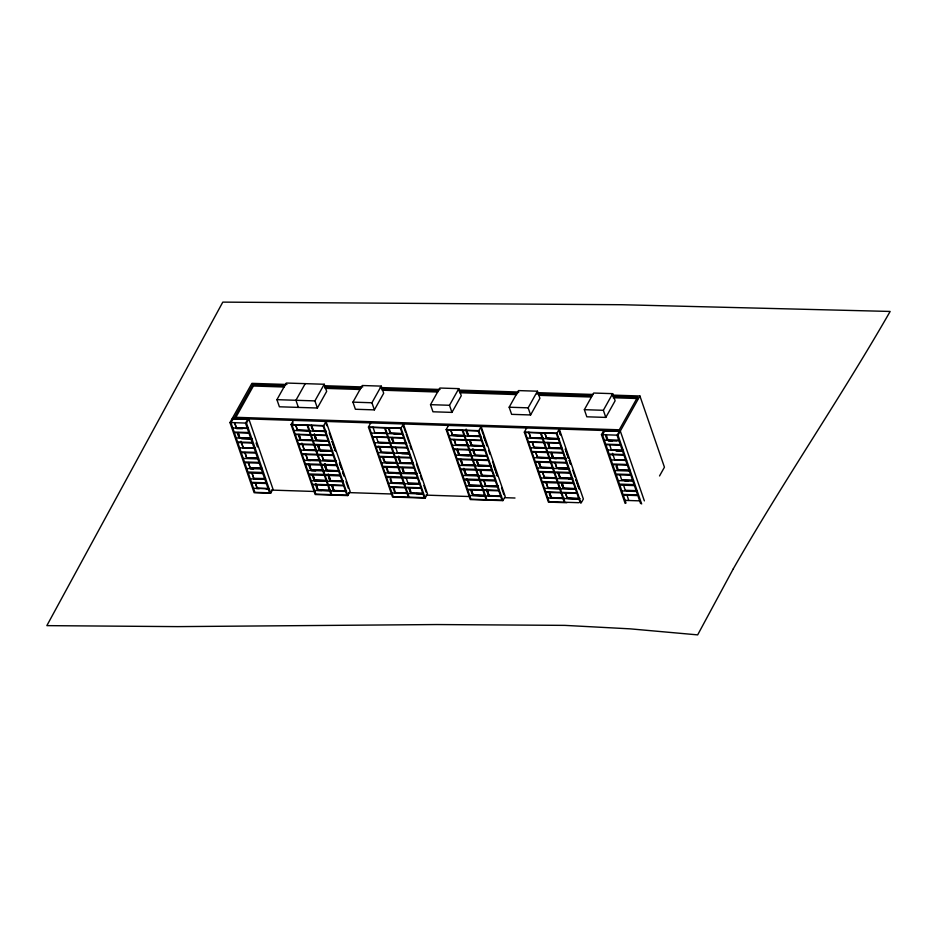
<?xml version="1.0" encoding="UTF-8"?>
<svg xmlns="http://www.w3.org/2000/svg" width="937" height="937" viewBox="0 0 937 937"><rect width="100%" height="100%" fill="white"/><g stroke="black" fill="none" stroke-linecap="round" stroke-linejoin="round"><path stroke-width="1.41" d="M270.652 493.237L246.49 423.091L248.82 418.933L272.972 489.079L270.652 493.237L254.114 492.698L229.963 422.552L251.901 383.35L286.909 384.486M285.071 385.634L252.896 384.592L234.613 417.27L619.31 429.79L637.593 397.124L612.728 396.304M235.808 417.433L253.388 386.009L252.896 384.592M234.672 422.587L236.417 428.068L234.59 422.728M236.616 428.631L242.531 428.677M238.08 432.484L239.825 437.966L237.998 432.636M254.911 448.273L243.257 447.898L241.5 442.416M276.93 399.666L286.242 383.034L324.225 384.264L326.673 391.385L317.374 408.017L279.39 406.787L276.93 399.666L314.914 400.895L324.225 384.264M258.366 458.322L246.712 457.935L244.955 452.454M261.833 468.383L250.179 468.008L248.422 462.527M305.228 383.643L295.928 400.275L298.376 407.396M265.476 478.561L253.728 478.327L251.983 472.857M347.803 495.579L323.71 425.609L326.041 421.451L350.133 491.421L347.803 495.579L315.172 494.513L291.079 424.543L293.398 420.385M291.969 424.848L307.172 425.339L310.393 434.709L295.19 434.206L291.969 424.848L293.094 422.845M255.426 482.86L257.171 488.341L255.344 483M310.065 430.786L297.439 430.2L295.682 424.707M311.822 440.249L300.777 439.886L299.008 434.393M325.971 431.301L313.345 430.727L311.576 425.222M313.532 430.891L325.889 431.442M316.624 450.228L304.197 449.819L302.428 444.325M327.727 440.765L316.671 440.402L314.914 434.909M320.067 460.231L307.641 459.833L305.872 454.328M332.53 450.744L320.091 450.346L318.334 444.841M320.395 450.838L325.842 451.165M323.558 470.351L311.119 469.941L309.362 464.436M352.944 402.137L362.244 385.505L381.242 386.126L383.69 393.247L374.39 409.879L355.392 409.258L352.944 402.137L371.93 402.758L381.242 386.126M335.973 460.746L323.546 460.348L321.778 454.843M327.095 480.634L314.668 480.224L312.899 474.731M314.844 480.763L325.982 480.974M338.081 470.819L327.025 470.456L324.799 463.616M330.503 490.531L318.076 490.133L316.308 484.628M343.001 481.149L330.562 480.751L328.805 475.246M425.164 498.097L401.071 428.127L403.402 423.969L427.495 493.94L425.164 498.097L392.533 497.032L368.44 427.061L370.759 422.903M333.267 490.625L331.967 486.467M346.409 491.047L333.97 490.648L332.213 485.143M386.044 433.257L374.8 432.718L385.939 432.941M374.987 432.894L384.58 433.362M390.565 442.814L378.138 442.405L390.647 442.662M401.95 433.772L390.706 433.245L401.844 433.456M393.985 452.747L381.558 452.337L394.067 452.594M406.471 443.33L394.044 442.932L406.553 443.178M397.429 462.749L385.002 462.351L396.14 462.562M408.509 453.215L397.464 452.864L408.591 453.075M400.919 472.869L388.48 472.459L401.001 472.716M430.516 404.667L439.816 388.035L458.802 388.644L461.262 395.765L451.95 412.397L432.964 411.788L430.516 404.667L449.502 405.276L458.802 388.644M409.317 443.271L406.096 433.913M413.334 463.276L400.907 462.866L413.416 463.124M404.456 483.152L392.029 482.754L404.538 483.012M416.824 473.384L404.386 472.974L416.906 473.232M406.482 493.003L395.437 492.651L406.564 492.862M420.362 483.668L407.923 483.269L420.444 483.527M408.11 483.797L417.867 483.972M419.671 473.326L416.438 463.956M502.9 500.627L478.807 430.657L481.138 426.499L505.23 496.469L502.9 500.627L470.269 499.562L446.176 429.591L448.495 425.433M422.388 493.53L411.331 493.167L422.47 493.377M464.975 435.658L452.536 435.26L450.779 429.755M452.723 435.424L463.698 435.939M468.301 445.344L455.874 444.934L454.105 439.441M480.868 436.173L468.441 435.775L466.685 430.27M468.629 435.951L471.311 436.185M470.339 455.23L459.294 454.878L457.525 449.373M459.598 455.37L469.179 455.827M471.065 445.438L469.765 441.268M484.206 445.86L471.779 445.462L470.011 439.957M475.164 465.279L462.737 464.881L460.981 459.376M486.244 455.757L475.2 455.394L473.431 449.889M478.655 475.399L466.216 474.989L464.459 469.496M486.971 445.953L483.832 436.443M509.166 407.22L518.466 390.588L537.451 391.209L539.911 398.33L530.6 414.962L511.614 414.341L509.166 407.22L528.152 407.841L537.451 391.209M491.07 465.806L478.643 465.396L476.874 459.903M482.192 485.682L469.765 485.284L467.996 479.779M469.941 485.811L475.551 485.846M481.501 475.34L480.119 471.323M494.56 475.914L482.122 475.504L480.365 470.011M484.218 495.544L473.173 495.181L471.405 489.676M498.097 486.209L485.659 485.799L483.902 480.294M485.846 486.338L498.367 486.596M566.862 502.712L548.414 502.115L524.322 432.144L526.653 427.986M501.506 496.106L489.067 495.696L487.31 490.203M543.319 438.375L530.682 437.802L528.925 432.297M546.458 447.886L534.02 447.488L532.263 441.983M559.026 438.727L546.587 438.317L544.83 432.824M546.786 438.493L557.749 438.996M549.878 457.83L537.44 457.42L535.683 451.915M581.057 503.169L556.965 433.199L559.284 429.052L583.376 499.023L581.631 502.138M562.364 448.413L549.925 448.003L548.168 442.498M553.322 467.832L540.883 467.422L539.126 461.929M565.784 458.345L553.345 457.935L551.588 452.442M553.65 458.427L556.332 458.673M555.418 477.893L544.374 477.542L542.605 472.037M584.36 409.68L593.671 393.036L612.657 393.657L615.117 400.778L605.806 417.41L586.82 416.801L584.36 409.68L603.358 410.289L612.657 393.657M567.845 468.301L556.789 467.938L555.032 462.445M560.349 488.236L547.911 487.826L546.154 482.332M548.098 488.364L559.237 488.575M572.706 478.456L560.267 478.057L558.511 472.553M563.758 498.133L551.319 497.723L549.562 492.23M576.255 488.751L563.816 488.341L562.059 482.848M625.131 503.415L601.46 434.651L603.779 430.493M579.663 498.648L567.225 498.238L565.468 492.745M641.658 503.954L617.987 435.19L639.912 395.988L612.201 395.086M626.455 460.372L614.801 459.997L626.537 460.231M629.91 470.421L618.256 470.034L629.992 470.269M633.377 480.482L621.723 480.107L633.471 480.341M637.019 490.66L625.366 490.285M659.531 475.961L664.438 467.2L639.912 395.988M324.834 385.728L362.76 386.958M380.27 387.531L440.074 389.476M459.036 390.097L518.84 392.041M537.803 392.662L593.238 394.465M324.565 386.922L361.132 388.117M381.617 388.785L438.657 390.635M459.142 391.303L517.646 393.212M536.667 393.833L592.243 395.648M253.388 386.009L284.098 387.016M325.057 388.351L360.159 389.487M382.109 390.202L437.684 392.017M459.634 392.732L516.674 394.594M538.611 395.309L591.27 397.019M613.208 397.733L638.074 398.541M232.294 418.394L620.306 431.032L644.351 500.873M233.208 418.734L247.79 419.214M604.752 430.833L619.334 431.313M229.963 422.552L246.49 423.091M291.079 424.543L323.71 425.609M368.44 427.061L401.071 428.127M446.176 429.591L478.807 430.657M524.322 432.144L556.965 433.199M601.46 434.651L617.987 435.19M236.511 427.916L248.164 428.291M618.256 440.343L607.972 440.167L606.216 434.686M232.786 428.01L248.082 428.443M297.521 430.06L309.96 430.458M313.426 430.575L325.853 430.973M452.618 435.108L463.674 435.471M468.523 435.623L479.58 435.986M530.764 437.649L543.202 438.059M546.669 438.165L559.108 438.575M604.33 440.109L618.9 440.577M307.219 430.844L309.983 430.926M393.575 433.655L401.868 433.925M537.709 438.34L543.226 438.528M616.991 440.87L608.16 440.73L612.54 440.882M293.913 430.505L309.116 430.997M309.819 431.02L325.022 431.512M371.286 433.023L386.477 433.515M387.18 433.538L402.383 434.03M449.022 435.553L464.213 436.045M464.916 436.068L480.119 436.572M527.168 438.094L542.371 438.598M543.073 438.621L558.265 439.113M239.919 437.813L251.573 438.188M300.859 439.746L311.904 440.097M316.765 440.261L327.809 440.613M455.956 444.794L468.383 445.192M471.861 445.309L484.288 445.719M534.102 447.336L545.158 447.699M550.007 447.851L561.064 448.214M623.117 450.299L611.381 450.065L609.624 444.583M236.194 437.907L251.491 438.34M607.738 450.006L623.035 450.439M241.582 438.469L251.784 438.797M297.252 440.191L312.454 440.683M313.157 440.706L328.36 441.198M374.613 442.709L405.721 443.716M452.348 445.239L467.551 445.731M468.254 445.754L484.488 446.281M530.506 447.781L545.697 448.284M546.412 448.308L561.603 448.8M616.042 450.662L623.328 450.896M241.5 438.61L251.702 438.949M615.96 450.814L623.246 451.048M243.339 447.745L254.993 448.132M304.279 449.678L316.706 450.076M320.185 450.193L332.612 450.592M459.376 454.726L470.421 455.089M475.282 455.241L486.326 455.605M537.522 457.268L549.96 457.678M553.427 457.795L565.866 458.193M239.614 447.839L254.185 448.319M611.158 459.938L625.729 460.418M300.672 450.123L315.874 450.615M316.577 450.638L331.78 451.13M378.033 452.641L393.235 453.133M393.938 453.157L409.141 453.649M455.769 455.171L470.971 455.663M471.674 455.687L486.877 456.19M533.926 457.713L565.023 458.732M401.821 453.637L408.731 453.859M547.337 458.38L550.101 458.462M246.794 457.783L258.448 458.17M307.723 459.68L320.149 460.079M323.628 460.196L336.055 460.606M462.819 464.729L475.258 465.139M478.725 465.244L491.152 465.654M540.965 467.282L553.404 467.68M556.871 467.797L567.927 468.149M304.174 460.29L319.376 460.781M320.079 460.805L335.282 461.297M381.535 462.808L396.738 463.3M397.44 463.323L412.643 463.815M459.271 465.338L474.473 465.83M475.176 465.853L490.379 466.357M537.428 467.879L552.619 468.383M553.322 468.406L568.525 468.898M243.257 458.439L257.839 458.919M307.98 460.43L310.744 460.512M329.32 461.273L336.313 461.355M386.641 463.136L396.398 463.311M478.983 465.994L484.511 466.181M558.429 468.734L568.185 468.898M614.813 470.538L629.383 471.018M250.261 467.856L261.915 468.242M311.201 469.788L323.64 470.198M327.107 470.304L338.163 470.667M466.298 474.848L478.737 475.246M482.204 475.364L494.642 475.762M544.456 477.39L555.5 477.753M560.349 477.905L571.406 478.268M246.724 468.512L261.306 468.98M307.652 470.397L322.855 470.889M323.558 470.913L338.761 471.416M385.013 472.916L400.216 473.408M400.919 473.431L416.122 473.935M462.749 475.446L477.952 475.949M478.655 475.973L493.858 476.464M540.907 477.999L556.098 478.491M556.812 478.514L572.003 479.006M618.279 480.611L632.85 481.091M250.601 468.851L253.517 468.945M311.517 470.714L315.664 470.854M395.789 473.466L399.935 473.595M482.52 476.289L488.048 476.464M568.97 479.1L571.722 479.194M625.061 481.056L627.977 481.149M314.75 480.084L327.177 480.482M330.644 480.599L343.083 481.009M469.847 485.132L482.274 485.542M485.753 485.647L498.179 486.057M547.993 487.673L560.431 488.083M563.898 488.2L576.337 488.599M399.197 483.363L404.725 483.539M572.378 488.997L575.131 489.091M250.284 478.83L264.855 479.311M311.201 480.693L326.392 481.185M327.107 481.208L342.298 481.7M388.562 483.211L419.659 484.218M466.298 485.741L481.501 486.233M482.204 486.256L498.285 486.736M544.444 488.282L559.647 488.786M560.349 488.798L576.431 489.29M621.828 490.941L637.254 491.339M253.962 479.006L262.711 479.287M626.97 491.152L635.708 491.445M318.158 489.981L330.585 490.391M334.052 490.496L346.491 490.906M473.255 495.029L484.3 495.392M489.161 495.544L500.206 495.907M551.401 497.582L563.84 497.98M567.307 498.097L579.745 498.496M257.253 488.189L268.919 488.564M253.54 488.282L268.837 488.716M321.754 490.496L317.491 490.356L316.074 486.244M334.521 490.918L345.87 491.281M394.852 492.874L407.63 493.295M416.133 493.576L423.231 493.799M472.588 495.415L485.366 495.825M489.618 495.966L495.298 496.153M559.26 498.238L563.512 498.367M567.763 498.507L579.125 498.882M625.084 500.381L639.655 500.862M256.445 488.54L259.198 488.634M266.085 488.856L268.837 488.938M314.551 490.426L329.754 490.918M330.456 490.941L345.659 491.445M391.912 492.944L407.115 493.436M407.818 493.459L423.02 493.963M469.648 495.474L484.851 495.978M485.553 496.001L500.756 496.493M547.805 498.027L562.996 498.519M563.711 498.543L578.902 499.034M271.402 490.086L315.16 491.503M348.705 492.604L392.474 494.022M426.019 495.123L469.777 496.54M504.797 497.688L514.999 498.015M578.797 502.7L564.988 502.244L561.755 492.885L576.958 493.377L580.179 502.747M640.592 503.567L637.839 495.591L623.269 495.111L626.01 503.087M603.358 410.289L605.806 417.41M612.505 453.332L614.801 459.997M616.499 464.553L618.256 470.034M619.966 474.626L621.723 480.107M623.527 484.956L625.272 490.438M626.97 494.959L628.727 500.44M605.677 435.998L607.094 440.121M616.089 466.251L617.518 470.386M559.108 430.633L560.49 434.651M565.398 448.917L568.548 458.427L565.316 449.069M569.309 460.266L570.692 464.272M572.788 470.374L575.095 477.062M579.101 488.692L575.868 479.322L579.019 488.845M559.026 430.786L560.408 434.803M569.227 460.407L570.61 464.424M544.748 432.964L546.587 438.317M548.086 442.651L549.925 448.003M551.506 452.583L553.345 457.935M554.95 462.597L556.789 467.938M558.429 472.705L560.267 478.057M561.977 482.988L563.816 488.341M565.386 492.897L567.225 498.238M547.454 442.487L549.305 447.827M551.343 453.754L552.643 457.912L551.261 453.906M557.808 472.529L559.647 477.882M561.813 484.16L563.114 488.318L561.731 484.312M528.152 407.841L530.6 414.962M528.843 432.449L530.682 437.802M532.181 442.135L534.02 447.488M535.601 452.067L537.44 457.42M539.044 462.07L540.883 467.422M542.523 472.189L544.374 477.542M546.072 482.473L547.911 487.826M549.48 492.37L551.319 497.723M538.459 462.281L539.876 466.403M549.328 493.834L550.745 497.957M480.962 428.092L483.258 434.78M488.634 450.392L490.016 454.398M492.534 461.73L493.916 465.748M494.174 466.497L497.324 476.008L494.092 466.638M501.588 488.013L503.895 494.701M483.75 436.583L485.132 440.601M466.134 429.087L468.441 435.775M469.929 440.109L471.779 445.462M472.892 448.706L475.2 455.394M476.792 460.044L478.643 465.396M480.283 470.163L482.122 475.504M483.82 480.447L485.659 485.799M486.772 489.009L489.067 495.696M465.97 430.247L467.739 435.752M472.728 449.865L474.028 454.035M476.64 461.215L477.929 465.373M486.608 490.18L488.364 495.673M449.502 405.276L451.95 412.397M450.697 429.907L452.536 435.26M454.023 439.594L455.874 444.934M457.443 449.526L459.294 454.878M460.887 459.528L462.737 464.881M463.909 468.301L466.216 474.989M467.914 479.931L469.765 485.284M471.323 489.828L473.173 495.181M456.998 450.135L458.416 454.246M460.313 459.739L461.73 463.85M464.084 470.714L465.502 474.825M466.919 478.948L469.285 485.811M470.702 489.922L472.119 494.033M403.226 425.562L405.522 432.25M409.973 445.18L411.273 449.338M420.444 475.586L421.744 479.744M423.852 485.483L426.159 492.171M388.949 427.74L390.706 433.245M392.275 437.427L394.044 442.932M395.695 447.359L397.464 452.864M398.6 456.178L400.907 462.866M402.629 467.481L404.386 472.974M406.166 477.765L407.923 483.269M409.574 487.662L411.331 493.167M388.234 427.717L390.085 433.07M392.029 438.739L393.329 442.908L391.947 438.891M398.904 458.685L400.286 462.691M402.383 468.793L403.683 472.951L402.301 468.945M408.872 487.638L410.711 492.991M398.811 458.825L400.193 462.843M408.79 487.79L410.172 491.808M371.93 402.758L374.39 409.879M373.043 427.225L374.8 432.718M376.369 436.911L378.138 442.405M379.79 446.844L381.558 452.337M383.245 456.846L385.002 462.351M386.723 466.966L388.48 472.459M390.26 477.249L392.029 482.754M393.669 487.146L395.437 492.651M378.794 446.235L380.68 451.716M382.577 457.209L383.994 461.32M386.349 468.184L387.766 472.295M390.132 479.158L391.549 483.269M392.966 487.392L394.383 491.503M325.397 421.709L326.779 425.714M329.192 432.73L331.499 439.418M332.155 441.327L335.376 450.685M339.545 462.773L341.841 469.472M344.008 475.738L342.626 471.733L343.926 475.891M346.034 481.63L348.33 488.318M332.073 441.468L335.294 450.838M339.463 462.925L340.845 466.942M314.914 400.895L317.374 408.017M311.494 425.375L313.345 430.727M314.375 433.714L316.671 440.402M318.252 444.993L320.091 450.346M321.696 454.995L323.546 460.348M324.717 463.768L327.025 470.456M328.266 474.063L330.562 480.751M332.131 485.296L333.97 490.648M311.342 426.534L312.255 429.216M314.211 434.885L316.05 440.238M318.088 446.153L319.47 450.17M324.553 464.939L326.404 470.292M328.559 476.558L329.941 480.576M314.586 436.373L315.968 440.378M318.006 446.305L319.388 450.322M324.471 465.08L326.322 470.433M328.477 476.71L329.859 480.728M295.6 424.848L297.439 430.2M298.926 434.534L300.777 439.886M301.89 443.131L304.197 449.819M305.79 454.48L307.641 459.833M309.28 464.588L311.119 469.941M312.817 474.883L314.668 480.224M315.769 483.445L318.076 490.133M298.598 435.482L300.016 439.594M308.519 464.295L309.936 468.406M312.302 475.27L314.188 480.751M256.07 442.896L257.452 446.89M240.961 441.233L243.257 447.898M244.873 452.606L246.712 457.935M248.34 462.679L250.179 468.008M251.901 472.998L253.728 478.327M237.506 433.526L238.923 437.649M733.32 568.759L697.667 634.876L630.238 628.856L564.812 625.377L436.665 624.546L177.69 626.619L46.85 625.635L222.795 302.124L621.852 304.724L890.15 311.447C840.161 398.623 783.098 481.513 733.32 568.759M233.29 418.581L230.97 422.739L234.18 432.074L248.762 432.543L245.541 423.219L247.872 419.062L233.29 418.581M604.833 430.692L602.514 434.838L605.724 444.173L620.306 444.642L617.085 435.318L619.416 431.161L604.833 430.692M323.078 425.855L307.875 425.363L311.096 434.733L326.299 435.225L323.078 425.855M384.533 427.858L369.33 427.366L372.563 436.724L387.754 437.228L384.533 427.858M400.439 428.373L385.236 427.881L388.457 437.251L403.66 437.743L400.439 428.373M462.269 430.388L447.066 429.896L450.299 439.266L465.49 439.758L462.269 430.388M478.175 430.915L462.972 430.411L466.193 439.781L481.395 440.273L478.175 430.915M540.415 432.941L525.224 432.437L528.445 441.807L543.647 442.299L540.415 432.941M556.32 433.456L541.129 432.964L544.35 442.323L559.541 442.814L556.32 433.456M310.51 435.026L295.307 434.534L298.528 443.892L313.731 444.396L310.51 435.026M326.404 435.541L311.213 435.049L314.434 444.407L329.637 444.911L326.404 435.541M387.871 437.544L372.668 437.052L375.889 446.41L391.092 446.914L387.871 437.544M403.765 438.059L388.574 437.567L391.795 446.937L406.998 447.429L403.765 438.059M465.607 440.074L450.404 439.582L453.625 448.952L468.828 449.444L465.607 440.074M481.501 440.601L466.31 440.097L469.531 449.467L484.734 449.959L481.501 440.601M543.753 442.627L528.55 442.123L531.783 451.493L546.974 451.985L543.753 442.627M559.658 443.142L544.456 442.651L547.688 452.009L562.879 452.501L559.658 443.142M248.949 433.117L234.379 432.636L237.588 441.971L252.17 442.44L248.949 433.117M620.493 445.216L605.923 444.735L609.132 454.07L623.714 454.539L620.493 445.216M313.93 444.958L298.727 444.466L301.948 453.824L317.151 454.328L313.93 444.958M329.824 445.473L314.633 444.981L317.854 454.351L333.057 454.843L329.824 445.473M391.291 447.476L376.088 446.984L379.309 456.354L394.512 456.846L391.291 447.476M407.197 447.991L391.994 447.499L395.215 456.869L410.418 457.361L407.197 447.991M469.027 450.006L453.824 449.514L457.045 458.884L472.248 459.376L469.027 450.006M484.933 450.533L469.73 450.029L472.951 459.399L488.154 459.891L484.933 450.533M547.173 452.559L531.97 452.056L535.203 461.426L550.394 461.918L547.173 452.559M563.078 453.075L547.876 452.583L551.108 461.941L566.299 462.433L563.078 453.075M252.369 443.049L237.799 442.569L241.008 451.903L255.59 452.372L252.369 443.049M623.925 455.148L609.343 454.679L612.552 464.002L627.134 464.483L623.925 455.148M317.374 454.96L302.171 454.468L305.392 463.838L320.595 464.33L317.374 454.96M333.279 455.487L318.076 454.984L321.297 464.354L336.5 464.846L333.279 455.487M394.735 457.49L379.532 456.987L382.753 466.357L397.956 466.849L394.735 457.49M410.64 458.006L395.437 457.502L398.658 466.872L413.861 467.364L410.64 458.006M472.471 460.02L457.268 459.517L460.489 468.887L475.691 469.378L472.471 460.02M488.376 460.535L473.173 460.044L476.394 469.402L491.597 469.894L488.376 460.535M550.616 462.562L535.425 462.07L538.646 471.428L553.849 471.932L550.616 462.562M566.522 463.077L551.319 462.585L554.552 471.943L569.743 472.447L566.522 463.077M255.836 453.086L241.254 452.618L244.463 461.941L259.045 462.421L255.836 453.086M627.38 465.185L612.798 464.717L616.007 474.04L630.589 474.52L627.38 465.185M320.852 465.08L305.649 464.576L308.882 473.946L324.073 474.438L320.852 465.08M336.758 465.595L321.555 465.103L324.788 474.462L339.979 474.954L336.758 465.595M398.213 467.598L383.01 467.106L386.243 476.464L401.434 476.956L398.213 467.598M414.119 468.113L398.916 467.622L402.149 476.98L417.34 477.483L414.119 468.113M475.949 470.128L460.746 469.636L463.979 478.994L479.17 479.498L475.949 470.128M491.855 470.643L476.652 470.151L479.885 479.521L495.076 480.013L491.855 470.643M554.095 472.67L538.904 472.178L542.125 481.548L557.328 482.04L554.095 472.67M570.001 473.197L554.809 472.693L558.03 482.063L573.233 482.555L570.001 473.197M259.303 463.159L244.721 462.679L247.93 472.014L262.512 472.482L259.303 463.159M630.847 475.258L616.265 474.79L619.486 484.113L634.056 484.593L630.847 475.258M324.389 475.364L309.198 474.872L312.419 484.242L327.622 484.734L324.389 475.364M340.295 475.891L325.104 475.387L328.325 484.757L343.528 485.249L340.295 475.891M401.762 477.882L386.559 477.39L389.78 486.76L404.983 487.252L401.762 477.882M417.656 478.409L402.465 477.905L405.686 487.275L420.889 487.767L417.656 478.409M479.498 480.423L464.295 479.92L467.516 489.29L482.719 489.782L479.498 480.423M495.392 480.939L480.201 480.447L483.422 489.805L498.625 490.297L495.392 480.939M557.644 482.965L542.441 482.473L545.674 491.831L560.865 492.323L557.644 482.965M573.549 483.48L558.347 482.988L561.579 492.347L576.77 492.85L573.549 483.48M262.852 473.49L248.282 473.009L251.491 482.332L266.061 482.813L262.852 473.49M634.396 485.589L619.826 485.108L623.035 494.443L637.617 494.912L634.396 485.589M327.798 485.261L312.607 484.769L315.828 494.139L331.03 494.631L327.798 485.261M343.703 485.788L328.512 485.284L331.733 494.654L346.936 495.146L343.703 485.788M405.171 487.79L389.968 487.287L393.189 496.657L408.391 497.149L405.171 487.79M421.064 488.306L405.873 487.802L409.094 497.172L424.297 497.664L421.064 488.306M482.906 490.32L467.704 489.817L470.924 499.187L486.127 499.679L482.906 490.32M498.8 490.836L483.609 490.344L486.83 499.702L502.033 500.194L498.8 490.836M561.052 492.862L545.849 492.37L549.082 501.728L564.273 502.232L561.052 492.862M266.295 483.492L251.725 483.012L254.934 492.347L269.505 492.815L266.295 483.492"/></g></svg>
